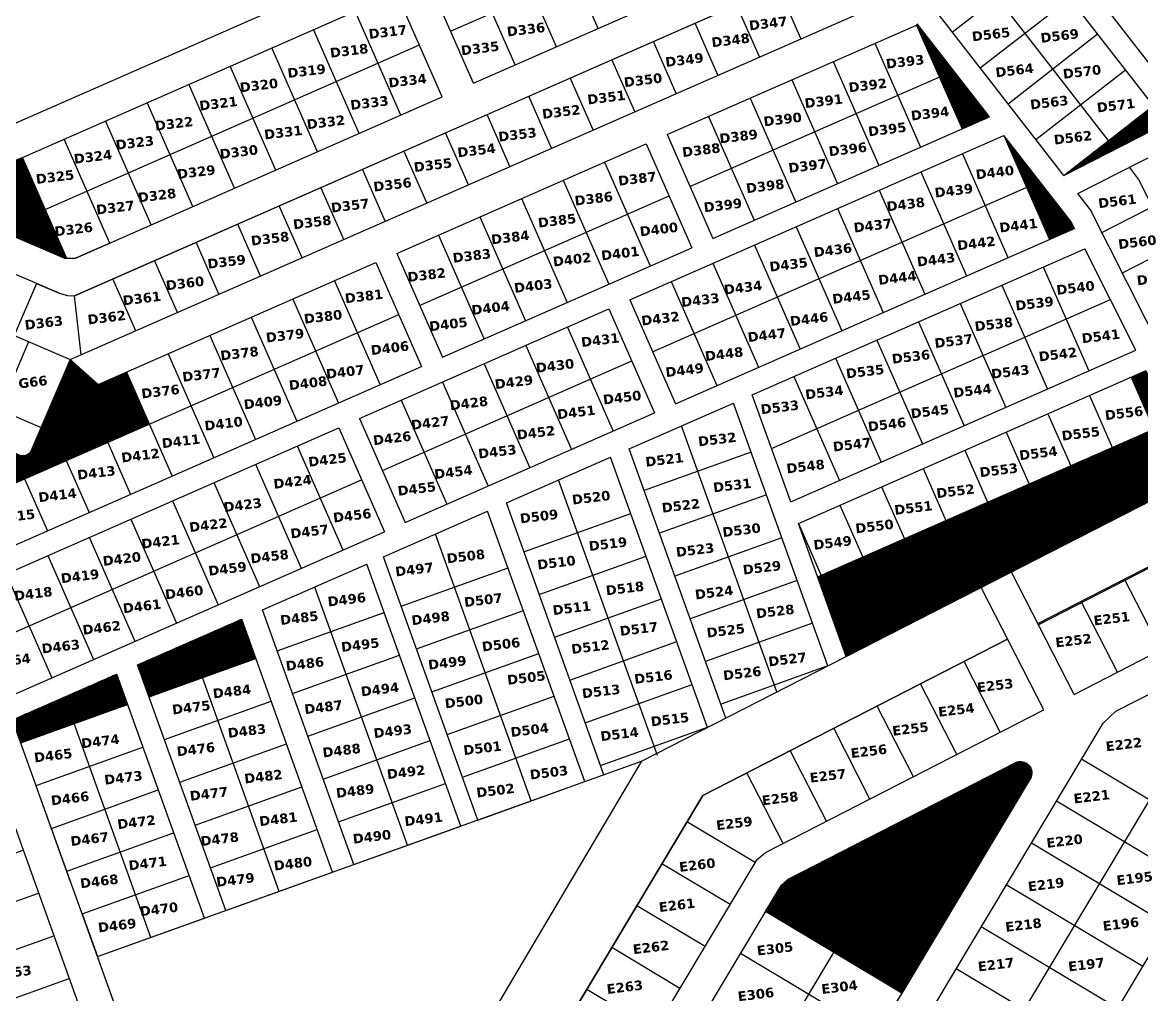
# Model space of a CAD drawing. Header units: millimetres. Extents: x 2359 to 301137, y 976657 to 981112.
# Drawn here: x 299552.7 to 300045.6, y 979248.6 to 979676.7 of the extents above; entities that cross this region are included whole.
import ezdxf

# ---------------------------------------------------------------- set-up
doc = ezdxf.new("R2010")
doc.units = ezdxf.units.MM
doc.header["$MEASUREMENT"] = 0
doc.layers.add('Annotation - Text_Pen_No__86', color=7, linetype='Continuous', lineweight=20, true_color=0x5555ff)
doc.layers.add('DESIGNNN', color=7, linetype='Continuous')
doc.styles.get("Standard").update_dxf_attribs({"font": 'arial.ttf'})
pattern_1 = [(45, (20960.45515, 4365.00687), (-0.088388347648, 0.088388347648), [])]

msp = doc.modelspace()

# ---------------------------------------------------------------- hatches: boundary and pattern name
h = msp.add_hatch()
h.set_pattern_fill('ANSI31', color=3)
h.set_pattern_definition(pattern_1)
h.paths.add_polyline_path([(300000.8317, 979606.58264), (299995.04982, 979604.04286), (300005.10421, 979581.15379), (300016.07833, 979585.97435), (300014.61888, 979588.86643)])
h.paths.add_polyline_path([(300000.8317, 979606.58264), (299984.99543, 979626.93192), (299995.04982, 979604.04286)])
h.paths.add_polyline_path([(299962.82464, 979655.4209), (299956.53435, 979652.65779), (299966.58874, 979629.76873), (299978.66091, 979635.07163)])
h.paths.add_polyline_path([(299946.73292, 979676.09841), (299946.47996, 979675.54686), (299956.53435, 979652.65779), (299962.82464, 979655.4209)])
h.paths.add_polyline_path([(300056.6861, 979632.50543), (300050.82264, 979640.03984), (300031.0931, 979624.68585), (300034.02482, 979620.91864)])
h.paths.add_polyline_path([(300034.02482, 979620.91864), (300031.0931, 979624.68585), (300011.36355, 979609.33186)])
h.paths.add_polyline_path([(299974.92425, 979737.56763), (299963.17786, 979711.95545), (299969.67714, 979703.60403), (299989.40668, 979718.95802)])
h.paths.add_polyline_path([(299991.3692, 979773.42467), (299979.62281, 979747.8125), (299985.7989, 979739.87636), (300005.52844, 979755.23035)])
h = msp.add_hatch()
h.set_pattern_fill('ANSI31', color=3)
h.set_pattern_definition(pattern_1)
h.paths.add_polyline_path([(299552.71326, 979617.26201), (299514.38403, 979600.42527), (299514.39723, 979597.23826), (299557.68558, 979578.64936), (299571.3297, 979572.7903), (299572.2491, 979572.78822)])
h.paths.add_polyline_path([(299608.62061, 979499.83101), (299598.56621, 979522.72007), (299586.00061, 979517.20043), (299573.76885, 979528.2108), (299556.6047, 979488.24028, -0.414213562), (299551.35094, 979486.14314), (299506.79398, 979505.2768, 0.655549809), (299501.45091, 979500.24984), (299516.17868, 979459.22439)])
h.paths.add_polyline_path([(299377.89795, 979560.62736), (299338.18736, 979577.67989), (299348.14364, 979549.94582)])
h.paths.add_polyline_path([(299341.38606, 979568.76962), (299338.18736, 979577.67989), (299329.97415, 979581.20681, 0.313091639), (299325.50397, 979580.29489), (299310.64859, 979564.74965, 0.28413937), (299309.7757, 979560.6346), (299310.7974, 979557.78856)])
h = msp.add_hatch()
h.set_pattern_fill('ANSI31', color=3)
h.set_pattern_definition(pattern_1)
h.paths.add_polyline_path([(299494.6252, 979238.09747), (299491.92168, 979245.62835), (299430.74435, 979223.66623), (299433.44787, 979216.13535)])
h.paths.add_polyline_path([(299419.33002, 979211.06717), (299416.62651, 979218.59805), (299397.63931, 979211.78182), (299390.9109, 979200.86496)])
h.paths.add_polyline_path([(299389.36323, 979198.35385), (299374.09292, 979173.57775), (299395.49894, 979181.26232)])
h.paths.add_polyline_path([(299649.30794, 979413.94223), (299603.41989, 979393.78516), (299608.4564, 979379.75553), (299655.51589, 979396.64947)])
h.paths.add_polyline_path([(299594.24228, 979389.75375), (299548.35424, 979369.59667), (299551.98502, 979359.48281), (299599.04451, 979376.37674)])
h.paths.add_polyline_path([(300047.66012, 979523.39144), (300040.97076, 979520.45303), (300051.02516, 979497.56397), (300058.93933, 979501.0404)])
h = msp.add_hatch()
h.set_pattern_fill('ANSI31', color=3)
h.set_pattern_definition(pattern_1)
h.paths.add_polyline_path([(300071.06865, 979477.00477), (300058.93933, 979501.0404), (299902.94802, 979432.51867), (299915.52793, 979397.47627)])
h.paths.add_polyline_path([(299962.68179, 979431.2795), (300018.44116, 979461.76863), (300011.26805, 979474.88701), (299955.50868, 979444.39788)], flags=24)
h = msp.add_hatch()
h.set_pattern_fill('ANSI31', color=3)
h.set_pattern_definition(pattern_1)
h.paths.add_polyline_path([(299996.5614, 979343.6873, 0.753733936), (299989.98876, 979350.70263), (299889.9643, 979299.41374), (299886.96954, 979296.81286), (299880.00171, 979285.16087), (299940.0793, 979249.2348)])

# ---------------------------------------------------------------- linework, layer by layer
at = {"color": 6}
for p, q in [((299962.23078, 979672.4664), (300001.68987, 979703.17439)), ((299974.51397, 979656.68277), (300013.97307, 979687.39075)), ((299946.47996, 979675.54686), (299966.58874, 979629.76873)), ((299928.16871, 979667.50334), (299948.27749, 979621.72522)), ((299986.79717, 979640.89913), (300026.25626, 979671.60711)), ((299909.85746, 979659.45983), (299929.96625, 979613.6817)), ((299999.08036, 979625.11549), (300038.53945, 979655.82348)), ((299891.54621, 979651.41631), (299911.655, 979605.63819)), ((299873.23496, 979643.3728), (299893.34375, 979597.59467)), ((300011.36355, 979609.33186), (300050.82264, 979640.03984)), ((299854.92371, 979635.32928), (299875.0325, 979589.55116)), ((299827.45683, 979623.26401), (299847.56562, 979577.48588)), ((299836.61246, 979627.28577), (299856.72125, 979581.50764)), ((299984.99543, 979626.93192), (300005.10421, 979581.15379)), ((299966.68418, 979618.8884), (299986.79296, 979573.11028)), ((299809.14558, 979615.22049), (299829.25437, 979569.44237)), ((299948.37293, 979610.84489), (299968.48171, 979565.06676)), ((299790.83433, 979607.17698), (299810.94312, 979561.39885)), ((299772.52308, 979599.13346), (299792.63187, 979553.35534)), ((299930.06168, 979602.80137), (299950.17046, 979557.02325)), ((299911.75043, 979594.75786), (299931.85921, 979548.97973)), ((299754.21183, 979591.08995), (299774.32062, 979545.31182)), ((299893.43918, 979586.71434), (299913.54796, 979540.93622)), ((299735.90059, 979583.04643), (299756.00937, 979537.26831)), ((299875.12793, 979578.67083), (299895.23671, 979532.8927)), ((299717.58934, 979575.00292), (299737.69812, 979529.22479)), ((299708.43371, 979570.98116), (299728.5425, 979525.20304)), ((299856.81668, 979570.62731), (299876.92546, 979524.84919)), ((300002.33811, 979569.01649), (300022.4469, 979523.23837)), ((299690.12246, 979562.93765), (299710.23125, 979517.15952)), ((299838.50543, 979562.5838), (299858.61422, 979516.80567)), ((299984.02686, 979560.97298), (300004.13565, 979515.19485)), ((299671.81121, 979554.89413), (299691.92, 979509.11601)), ((299820.19418, 979554.54028), (299840.30297, 979508.76216)), ((299811.03855, 979550.51853), (299831.14734, 979504.7404)), ((299965.71561, 979552.92946), (299985.8244, 979507.15134)), ((299653.49996, 979546.85062), (299673.60875, 979501.07249)), ((299947.40436, 979544.88595), (299967.51315, 979499.10782)), ((299792.7273, 979542.47501), (299812.83609, 979496.69689)), ((299635.18871, 979538.8071), (299655.2975, 979493.02898)), ((299774.41605, 979534.4315), (299794.52484, 979488.65337)), ((299929.09311, 979536.84243), (299949.2019, 979491.06431)), ((299616.87746, 979530.76359), (299636.98625, 979484.98546)), ((299756.1048, 979526.38798), (299776.21359, 979480.60986)), ((299910.78186, 979528.79892), (299930.89065, 979483.02079)), ((299598.56621, 979522.72007), (299618.675, 979476.94195)), ((299892.47061, 979520.7554), (299912.5794, 979474.97728)), ((300040.97076, 979520.45303), (300051.02516, 979497.56397)), ((299737.79355, 979518.34447), (299757.90234, 979472.56634)), ((299719.4823, 979510.30095), (299739.59109, 979464.52283)), ((300022.65951, 979512.40951), (300032.71391, 979489.52045)), ((299701.17105, 979502.25744), (299721.27984, 979456.47931)), ((300004.34826, 979504.366), (300014.40266, 979481.47694)), ((299692.01543, 979498.23568), (299712.12422, 979452.45756)), ((299986.03701, 979496.32248), (299996.09141, 979473.43342)), ((299590.30936, 979491.78749), (299600.36375, 979468.89843)), ((299673.70418, 979490.19216), (299693.81297, 979444.41404)), ((299673.70418, 979490.19216), (299693.81297, 979444.41404)), ((299873.66068, 979487.46422), (299826.6012, 979470.57029)), ((299967.72576, 979488.27897), (299977.78016, 979465.38991)), ((299571.99811, 979483.74398), (299582.0525, 979460.85492)), ((299655.39293, 979482.14865), (299675.50172, 979436.37053)), ((299949.41451, 979480.23545), (299959.46891, 979457.34639)), ((299553.68686, 979475.70047), (299563.74125, 979452.8114)), ((299637.08168, 979474.10513), (299657.19047, 979428.32701)), ((299931.10326, 979472.19194), (299941.15766, 979449.30288)), ((299618.77043, 979466.06162), (299638.87922, 979420.2835)), ((299880.41826, 979468.64043), (299833.35877, 979451.74649)), ((299773.59154, 979443.61429), (299820.65102, 979460.50823)), ((299912.79201, 979464.14842), (299922.84641, 979441.25936)), ((299600.45918, 979458.01811), (299620.56797, 979412.23998)), ((299894.48076, 979456.10491), (299904.53516, 979433.21585)), ((299582.14793, 979449.97459), (299602.25672, 979404.19647)), ((299887.17583, 979449.81664), (299840.11635, 979432.9227)), ((299563.83668, 979441.93108), (299583.94547, 979396.15295)), ((299780.34912, 979424.7905), (299827.4086, 979441.68443)), ((299719.51678, 979419.62522), (299766.57627, 979436.51916)), ((299545.52543, 979433.88756), (299565.63422, 979388.10944)), ((299893.93341, 979430.99284), (299846.87392, 979414.09891)), ((299787.10669, 979405.9667), (299834.16617, 979422.86064)), ((299664.92778, 979400.02825), (299711.98727, 979416.92219)), ((299726.27436, 979400.80143), (299773.33384, 979417.69536)), ((299900.69098, 979412.16905), (299853.6315, 979395.27511)), ((299793.86427, 979387.14291), (299840.92375, 979404.03685)), ((299608.4564, 979379.75553), (299655.51589, 979396.64947)), ((299671.68536, 979381.20446), (299718.74484, 979398.0984)), ((299733.03193, 979381.97764), (299780.09141, 979398.87157)), ((299907.44856, 979393.34526), (299860.38907, 979376.45132)), ((299800.62184, 979368.31912), (299847.68132, 979385.21305)), ((299615.21398, 979360.93174), (299662.27346, 979377.82567)), ((299678.44293, 979362.38067), (299725.50241, 979379.27461)), ((299739.78951, 979363.15384), (299786.84899, 979380.04778)), ((299551.98502, 979359.48281), (299599.04451, 979376.37674)), ((299807.37941, 979349.49532), (299854.4389, 979366.38926)), ((299558.7426, 979340.65901), (299605.80208, 979357.55295)), ((299621.97155, 979342.10794), (299669.03104, 979359.00188)), ((299685.20051, 979343.55688), (299732.25999, 979360.45081)), ((299746.54708, 979344.33005), (299793.60656, 979361.22399)), ((299753.30466, 979325.50626), (299800.36414, 979342.40019)), ((299565.50017, 979321.83522), (299612.55966, 979338.72916)), ((299628.72913, 979323.28415), (299675.78861, 979340.17809)), ((299691.95808, 979324.73308), (299739.01756, 979341.62702)), ((299698.71566, 979305.90929), (299745.77514, 979322.80323)), ((299572.25775, 979303.01143), (299619.31723, 979319.90536)), ((299635.4867, 979304.46036), (299682.54618, 979321.3543)), ((299579.01532, 979284.18763), (299626.07481, 979301.08157)), ((299642.24428, 979285.63657), (299689.30376, 979302.5305)), ((299585.7729, 979265.36384), (299632.83238, 979282.25778))]:
    msp.add_line(p, q, dxfattribs=at)
for points in [[(300117.62654, 979540.11969), (300074.0442, 979626.48306), (299979.62281, 979747.8125)], [(300056.6861, 979632.50543), (299974.86217, 979737.64741)], [(300034.02482, 979620.91864), (299963.17786, 979711.95545)], [(300011.36355, 979609.33186), (299951.43147, 979686.34328)], [(299978.66091, 979635.07163), (299946.73292, 979676.09841)], [(300011.36355, 979609.33186), (300056.6861, 979632.50543)], [(300016.07833, 979585.97435), (300014.61888, 979588.86643), (299984.99543, 979626.93192)], [(300017.61611, 979601.29746), (300062.93865, 979624.47104)], [(300086.46331, 979524.18582), (300044.33154, 979607.67474), (300040.27738, 979612.88425)], [(300027.78412, 979584.03372), (300072.30301, 979606.79638)], [(300079.97242, 979481.5573), (300023.10821, 979594.24023), (300017.61611, 979601.29746)], [(300036.88906, 979566.22641), (300081.40795, 979588.98907)], [(300043.14843, 979532.33185), (300020.59001, 979577.03394)], [(299891.09386, 979465.53941), (299874.15936, 979512.71189)], [(299907.44856, 979393.34526), (299865.89951, 979509.08361)], [(299885.00586, 979381.87023), (299842.95549, 979499.00508)], [(299854.48379, 979366.2642), (299811.75162, 979485.29827)], [(299862.56317, 979370.39521), (299820.01147, 979488.92654)], [(299832.36459, 979353.88807), (299788.8076, 979475.21973)], [(299800.36414, 979342.40019), (299757.60373, 979461.51292)], [(299808.83485, 979345.4411), (299765.86357, 979465.1412)], [(299915.52793, 979397.47627), (299894.48076, 979456.10491)], [(299776.8344, 979333.95322), (299734.6597, 979451.43439)], [(299753.30466, 979325.50626), (299711.71568, 979441.35585)], [(299745.77514, 979322.80323), (299704.37359, 979438.13072)], [(299722.2454, 979314.35626), (299681.42957, 979428.05218)], [(299698.71566, 979305.90929), (299658.48555, 979417.97365)], [(299689.30376, 979302.5305), (299649.30794, 979413.94223)], [(299642.24428, 979285.63657), (299603.41989, 979393.78516)], [(299632.83238, 979282.25778), (299594.24228, 979389.75375)], [(299665.77402, 979294.08353), (299631.98614, 979388.2025)], [(299560.43199, 979335.95307), (299548.35424, 979369.59667)], [(299609.30264, 979273.81081), (299575.51477, 979367.92978)], [(299573.94714, 979298.30548), (299560.43199, 979335.95307)], [(299585.7729, 979265.36384), (299560.43199, 979335.95307)]]:
    msp.add_lwpolyline(points, dxfattribs=at)
for points in [[(299365.2957, 979617.73337), (299573.76885, 979528.2108)], [(299573.76885, 979528.2108), (299560.94506, 979498.34777)], [(299825.36253, 979351.37439), (300140.63196, 979512.57273)], [(299579.01532, 979284.18763), (299585.7729, 979265.36384)]]:
    msp.add_lwpolyline(points)
at = {"color": 2}
for points in [[(299340.41808, 979593.04651), (299560.94506, 979498.34777)], [(299555.3916, 979536.10236), (299542.56781, 979506.23933)], [(299491.84911, 979290.22513), (299553.02643, 979312.18725)], [(299498.60668, 979271.40134), (299559.78401, 979293.36346)], [(299643.97415, 979103.23936), (299579.01532, 979284.18763)], [(299505.36425, 979252.57755), (299566.54158, 979274.53966)], [(299512.12183, 979233.75375), (299573.29916, 979255.71587)]]:
    msp.add_lwpolyline(points, dxfattribs=at)
msp.add_lwpolyline([(299586.00061, 979517.20043), (299573.76885, 979528.2108), (299556.6047, 979488.24028, -0.414213562), (299551.35094, 979486.14314), (299506.79398, 979505.2768, 0.655549809), (299501.45091, 979500.24984), (299518.19715, 979453.60177)], format="xyb")
at = {"color": 5}
for points in [[(300253.67173, 978698.48697), (300257.21256, 978711.5253), (300254.89966, 978958.01957), (300247.27589, 979207.93716), (300247.27589, 979336.58116), (300173.5827, 979483.42287), (300153.4719, 979490.0609), (300000.16826, 979411.45239)], [(299986.55275, 979405.13078), (299852.32766, 979336.30505), (299720.99397, 979116.68153), (299719.5223, 979102.35198), (299720.67975, 979085.0442), (299855.76472, 978700.64474), (299862.16364, 978682.76119), (299927.49021, 978574.583), (299950.84125, 978567.46436), (300253.67173, 978698.48697)]]:
    msp.add_lwpolyline(points, dxfattribs=at)
at = {"color": 2}
msp.add_lwpolyline([(299518.8794, 979214.92996), (299466.17032, 979361.75555, -0.414213562), (299468.58357, 979366.87182), (299522.23138, 979386.13091, -0.414213562), (299527.34765, 979383.71766), (299580.05673, 979236.89208)], format="xyb", dxfattribs=at)
at = {"color": 252}
msp.add_lwpolyline([(299585.7729, 979265.36384), (299825.36253, 979351.37439)], dxfattribs=at)
msp.add_lwpolyline([(299654.65613, 979073.4838), (299585.7729, 979265.36384), (299825.36253, 979351.37439), (299694.07191, 979129.69996), (299686.612, 979116.60758), (299684.61035, 979100.61546), (299685.24479, 979084.46486)], close=True)
at = {"layer": 'DESIGNNN', "color": 6}
for p, q in [((299741.30234, 979672.79722), (299887.79234, 979737.14534)), ((299751.35673, 979649.90816), (299905.20755, 979717.48964)), ((299575.59632, 979556.31916), (299913.41331, 979704.71078)), ((299514.38403, 979600.42527), (299717.51451, 979689.65365)), ((299836.61246, 979627.28577), (299946.47996, 979675.54686)), ((299946.47996, 979675.54686), (299946.73292, 979676.09841)), ((299562.76765, 979594.37295), (299727.5689, 979666.76458)), ((299846.66685, 979604.3967), (299962.82464, 979655.4209)), ((299575.77324, 979572.78025), (299737.62329, 979643.87552)), ((299856.72125, 979581.50764), (299978.66091, 979635.07163)), ((299717.58934, 979575.00292), (299827.45683, 979623.26401)), ((299820.19418, 979554.54028), (299984.99543, 979626.93192)), ((299830.24857, 979531.65122), (300000.8317, 979606.58264)), ((299727.64373, 979552.11386), (299837.51123, 979600.37495)), ((299840.30297, 979508.76216), (300016.07833, 979585.97435)), ((299737.69812, 979529.22479), (299847.56562, 979577.48588)), ((299874.15936, 979512.71189), (300020.59001, 979577.03394)), ((299586.00061, 979517.20043), (299708.43371, 979570.98116)), ((299882.62661, 979489.12565), (300031.86922, 979554.6829)), ((299701.17105, 979502.25744), (299811.03855, 979550.51853)), ((299516.17868, 979459.22439), (299718.4881, 979548.0921)), ((299891.09386, 979465.53941), (300043.14843, 979532.33185)), ((299524.64593, 979435.63815), (299728.5425, 979525.20304)), ((299711.22545, 979479.36837), (299821.09295, 979527.62946)), ((299894.48076, 979456.10491), (300047.66012, 979523.39144)), ((299721.27984, 979456.47931), (299831.14734, 979504.7404)), ((299820.01147, 979488.92654), (299865.89951, 979509.08361)), ((299902.94802, 979432.51867), (300058.93933, 979501.0404)), ((299528.03283, 979426.20365), (299692.01543, 979498.23568)), ((299765.86357, 979465.1412), (299811.75162, 979485.29827)), ((299536.50008, 979402.61741), (299702.06982, 979475.34662)), ((299711.71568, 979441.35585), (299757.60373, 979461.51292)), ((299544.96734, 979379.03117), (299712.12422, 979452.45756)), ((299658.48555, 979417.97365), (299704.37359, 979438.13072)), ((299603.41989, 979393.78516), (299649.30794, 979413.94223)), ((299548.35424, 979369.59667), (299594.24228, 979389.75375))]:
    msp.add_line(p, q, dxfattribs=at)
at = {"layer": 'DESIGNNN', "color": 7}
msp.add_line((299732.74525, 979712.72737), (299495.52409, 979608.52411), dxfattribs=at)
at = {"layer": 'DESIGNNN', "color": 6}
for points in [[(299942.52585, 979762.87746), (299917.74912, 979708.85356), (299913.41331, 979704.71078), (299575.59632, 979556.31916)], [(299573.76885, 979528.2108), (299935.22385, 979686.9858), (299964.36994, 979750.53678)], [(299806.29048, 979674.0387), (299786.18169, 979719.81683)], [(299787.97923, 979665.99519), (299767.87044, 979711.77331)], [(299769.66798, 979657.95167), (299749.55919, 979703.7298)], [(299751.35673, 979649.90816), (299731.24794, 979695.68628)], [(299895.62251, 979669.59026), (299885.56812, 979692.47933)], [(299737.62329, 979643.87552), (299717.51451, 979689.65365)], [(299877.31126, 979661.54675), (299867.25687, 979684.43581)], [(299719.31204, 979635.83201), (299699.20326, 979681.61013)], [(299701.0008, 979627.78849), (299680.89201, 979673.56662)], [(299859.00001, 979653.50323), (299848.94562, 979676.3923)], [(299840.68876, 979645.45972), (299830.63437, 979668.34878)], [(299682.68955, 979619.74498), (299662.58076, 979665.5231)], [(299822.37751, 979637.4162), (299812.32312, 979660.30527)], [(299568.81601, 979557.5452), (299338.40565, 979656.48806)], [(299664.3783, 979611.70146), (299644.26951, 979657.47959)], [(299646.06705, 979603.65795), (299625.95826, 979649.43607)], [(299804.06626, 979629.37269), (299794.01187, 979652.26175)], [(299785.75501, 979621.32917), (299775.70062, 979644.21824)], [(299627.7558, 979595.61443), (299607.64701, 979641.39256)], [(299609.44455, 979587.57092), (299589.33576, 979633.34904)], [(299767.44376, 979613.28566), (299757.38937, 979636.17472)], [(299749.13251, 979605.24214), (299739.07812, 979628.13121)], [(299591.1333, 979579.5274), (299571.02451, 979625.30553)], [(299730.82126, 979597.19863), (299720.76687, 979620.08769)], [(299572.2491, 979572.78822), (299552.71326, 979617.26201)], [(299712.51001, 979589.15511), (299702.45562, 979612.04418)], [(299694.19876, 979581.1116), (299684.14437, 979604.00066)], [(299591.1333, 979579.5274), (299575.77324, 979572.78025), (299571.3297, 979572.7903), (299514.39723, 979597.23826)], [(299675.88751, 979573.06808), (299665.83312, 979595.95715)], [(299657.57626, 979565.02457), (299647.52187, 979587.91363)], [(299639.26501, 979556.98105), (299629.21062, 979579.87012)], [(299620.95376, 979548.93754), (299610.89937, 979571.8266)], [(299558.93263, 979561.78932), (299549.06818, 979538.81776)], [(299602.64251, 979540.89403), (299592.58812, 979563.78309)], [(299578.53036, 979530.3024), (299575.59632, 979556.31916)]]:
    msp.add_lwpolyline(points, dxfattribs=at)
at = {"layer": 'DESIGNNN', "color": 7}
for points in [[(299557.68558, 979578.64936), (299514.39723, 979597.23826), (299514.38403, 979600.42527), (299552.71326, 979617.26201)], [(299571.3297, 979572.7903), (299514.39723, 979597.23826)], [(299558.93263, 979561.78932), (299568.81601, 979557.5452), (299572.53996, 979556.40208), (299575.59632, 979556.31916), (299592.58812, 979563.78309)], [(299804.04998, 978993.59059), (299768.70256, 979092.37872), (299769.09738, 979099.70047), (299886.96954, 979296.81286), (299889.9643, 979299.41374), (299989.98876, 979350.70263)], [(299940.0793, 979249.2348), (299880.00171, 979285.16087)]]:
    msp.add_lwpolyline(points, dxfattribs=at)
at = {"layer": 'DESIGNNN', "color": 5}
for points in [[(299999.90032, 979411.97492), (300057.78628, 979441.65673)], [(300015.87, 979380.83059), (299988.26473, 979434.66685)], [(300054.13304, 979400.45048), (300038.16336, 979431.59481)], [(299921.15779, 979058.62823), (299875.21621, 979058.21645), (299869.8688, 979061.94677), (299862.11605, 979083.61396), (299862.8214, 979090.81314), (300028.6719, 979368.1576), (300034.28978, 979373.40473), (300141.09975, 979427.75801), (300146.45886, 979425.99709), (300196.48904, 979326.30652), (300197.20146, 979322.52688), (300196.69738, 979226.46198), (300192.53601, 979222.57671), (300094.47186, 979221.61261), (300094.47186, 979221.61261), (300094.47186, 979221.61261)], [(300002.52243, 979373.98644), (299974.90924, 979427.83814)], [(300035.00152, 979390.64053), (300019.03184, 979421.78487)], [(299862.8214, 979090.81314), (300028.6719, 979368.1576), (300034.28978, 979373.40473), (300113.47083, 979413.69825)], [(300015.87, 979380.83059), (300073.75596, 979410.51239)], [(299720.99397, 979116.68153), (299852.32766, 979336.30505), (299986.55275, 979405.13078)], [(299983.39091, 979364.1765), (299967.42123, 979395.32083)], [(299894.71636, 979075.95409), (300055.5873, 979344.97144), (300129.34447, 979382.50486)], [(299964.25939, 979354.36655), (299948.28971, 979385.51089)], [(299794.61088, 978975.44634), (299753.29506, 979090.91481), (299754.04184, 979103.75043), (299876.26999, 979308.14716), (299880.01396, 979311.16857), (300002.52243, 979373.98644)], [(299945.12787, 979344.55661), (299929.1582, 979375.70094)], [(299925.99635, 979334.74667), (299910.02668, 979365.891)], [(299906.86484, 979324.93672), (299890.89516, 979356.08105)], [(300049.1985, 979334.28773), (300019.1597, 979352.25077)], [(299848.33809, 979077.59587), (299845.90403, 979084.39852), (299846.207, 979092.2563), (299996.5614, 979343.6873)], [(299887.73332, 979315.12678), (299871.76364, 979346.27111)], [(299894.71636, 979075.95409), (300055.5873, 979344.97144)], [(300068.20286, 979297.87229), (300008.12527, 979333.79836)], [(299875.42066, 979306.72686), (299845.38186, 979324.6899)], [(299927.21055, 979062.09709), (300085.6261, 979327.0084)], [(300057.16842, 979279.41988), (299997.09083, 979315.34596)], [(299864.38622, 979288.27446), (299834.34743, 979306.2375)], [(299769.09738, 979099.70047), (299886.96954, 979296.81286)], [(300046.13398, 979260.96748), (299986.05639, 979296.89356)], [(299853.35178, 979269.82205), (299823.31299, 979287.78509)], [(300035.09954, 979242.51508), (299975.02195, 979278.44116)], [(299842.31734, 979251.36965), (299812.27855, 979269.33269)], [(299810.73056, 979101.12621), (299910.04051, 979267.19783)], [(299929.04487, 979230.78239), (299868.96728, 979266.70847)], [(299846.207, 979092.2563), (299947.04713, 979260.88678)], [(300024.0651, 979224.06267), (299963.98751, 979259.98875)], [(299831.28291, 979232.91725), (299801.24411, 979250.88029)]]:
    msp.add_lwpolyline(points, dxfattribs=at)
msp.add_lwpolyline([(299940.0793, 979249.2348), (299880.00171, 979285.16087), (299886.96954, 979296.81286), (299889.9643, 979299.41374), (299989.98876, 979350.70263, -0.753733936), (299996.5614, 979343.6873)], format="xyb", close=True, dxfattribs=at)

# ---------------------------------------------------------------- texts
at = {"layer": 'Annotation - Text_Pen_No__86', "color": 7, "linetype": 'Continuous', "lineweight": 20, "char_height": 4.2341379, "attachment_point": 2, "rotation": 7.0324342}
for s, insert in [('\\A1;{\\fVerdana|b1|i0|c0|p34;D347}', (299880.88973, 979678.40922)), ('\\A1;{\\fVerdana|b1|i0|c0|p34;D317}', (299713.35173, 979674.66669)), ('\\A1;{\\fVerdana|b1|i0|c0|p34;D336}', (299774.22775, 979675.73013)), ('\\A1;{\\fVerdana|b1|i0|c0|p34;D565}', (299979.04098, 979673.56909)), ('\\A1;{\\fVerdana|b1|i0|c0|p34;D569}', (300009.27383, 979672.92085)), ('\\A1;{\\fVerdana|b1|i0|c0|p34;D335}', (299754.00673, 979667.43545)), ('\\A1;{\\fVerdana|b1|i0|c0|p34;D348}', (299864.35802, 979670.99706)), ('\\A1;{\\fVerdana|b1|i0|c0|p34;D318}', (299696.32347, 979666.37203)), ('\\A1;{\\fVerdana|b1|i0|c0|p34;D349}', (299844.01129, 979662.31422)), ('\\A1;{\\fVerdana|b1|i0|c0|p34;D393}', (299941.207, 979661.54969)), ('\\A1;{\\fVerdana|b1|i0|c0|p34;D319}', (299677.59243, 979657.4393)), ('\\A1;{\\fVerdana|b1|i0|c0|p34;D564}', (299989.42135, 979657.75165)), ('\\A1;{\\fVerdana|b1|i0|c0|p34;D570}', (300019.12885, 979657.08846)), ('\\A1;{\\fVerdana|b1|i0|c0|p34;D334}', (299722.07874, 979653.18563)), ('\\A1;{\\fVerdana|b1|i0|c0|p34;D350}', (299825.78405, 979653.41962)), ('\\A1;{\\fVerdana|b1|i0|c0|p34;D320}', (299656.60222, 979651.12749)), ('\\A1;{\\fVerdana|b1|i0|c0|p34;D392}', (299924.74872, 979651.1344)), ('\\A1;{\\fVerdana|b1|i0|c0|p34;D321}', (299638.78237, 979643.09485)), ('\\A1;{\\fVerdana|b1|i0|c0|p34;D333}', (299705.26332, 979643.40217)), ('\\A1;{\\fVerdana|b1|i0|c0|p34;D351}', (299809.67623, 979645.79569)), ('\\A1;{\\fVerdana|b1|i0|c0|p34;D391}', (299905.36449, 979644.19085)), ('\\A1;{\\fVerdana|b1|i0|c0|p34;D563}', (300004.68928, 979643.56213)), ('\\A1;{\\fVerdana|b1|i0|c0|p34;D571}', (300034.08412, 979642.27391)), ('\\A1;{\\fVerdana|b1|i0|c0|p34;D352}', (299789.75345, 979639.44239)), ('\\A1;{\\fVerdana|b1|i0|c0|p34;D394}', (299952.17925, 979638.70911)), ('\\A1;{\\fVerdana|b1|i0|c0|p34;D322}', (299619.22066, 979634.25893)), ('\\A1;{\\fVerdana|b1|i0|c0|p34;D332}', (299686.10654, 979634.8948)), ('\\A1;{\\fVerdana|b1|i0|c0|p34;D390}', (299887.26032, 979636.15096)), ('\\A1;{\\fVerdana|b1|i0|c0|p34;D331}', (299667.32098, 979630.37647)), ('\\A1;{\\fVerdana|b1|i0|c0|p34;D353}', (299770.46647, 979629.42595)), ('\\A1;{\\fVerdana|b1|i0|c0|p34;D389}', (299867.87609, 979628.65925)), ('\\A1;{\\fVerdana|b1|i0|c0|p34;D395}', (299933.34362, 979631.76558)), ('\\A1;{\\fVerdana|b1|i0|c0|p34;D562}', (300015.1322, 979628.10347)), ('\\A1;{\\fVerdana|b1|i0|c0|p34;D323}', (299601.93671, 979625.82463)), ('\\A1;{\\fVerdana|b1|i0|c0|p34;D354}', (299752.45111, 979622.50029)), ('\\A1;{\\fVerdana|b1|i0|c0|p34;D388}', (299851.41781, 979622.62935)), ('\\A1;{\\fVerdana|b1|i0|c0|p34;D396}', (299915.97096, 979622.99479)), ('\\A1;{\\fVerdana|b1|i0|c0|p34;D324}', (299583.5101, 979619.68574)), ('\\A1;{\\fVerdana|b1|i0|c0|p34;D330}', (299647.75928, 979621.80831)), ('\\A1;{\\fVerdana|b1|i0|c0|p34;D329}', (299629.00151, 979612.97239)), ('\\A1;{\\fVerdana|b1|i0|c0|p34;D355}', (299733.23571, 979616.03684)), ('\\A1;{\\fVerdana|b1|i0|c0|p34;D397}', (299898.23252, 979615.6858)), ('\\A1;{\\fVerdana|b1|i0|c0|p34;D440}', (299980.73847, 979612.79974)), ('\\A1;{\\fVerdana|b1|i0|c0|p34;D325}', (299566.78918, 979610.79297)), ('\\A1;{\\fVerdana|b1|i0|c0|p34;D356}', (299715.42911, 979607.4218)), ('\\A1;{\\fVerdana|b1|i0|c0|p34;D387}', (299823.25576, 979610.02134)), ('\\A1;{\\fVerdana|b1|i0|c0|p34;D328}', (299611.71757, 979602.66383)), ('\\A1;{\\fVerdana|b1|i0|c0|p34;D398}', (299879.5798, 979606.73231)), ('\\A1;{\\fVerdana|b1|i0|c0|p34;D439}', (299962.65249, 979604.79155)), ('\\A1;{\\fVerdana|b1|i0|c0|p34;D357}', (299696.76601, 979598.18323)), ('\\A1;{\\fVerdana|b1|i0|c0|p34;D386}', (299804.0544, 979601.25057)), ('\\A1;{\\fVerdana|b1|i0|c0|p34;D399}', (299860.92704, 979598.32696)), ('\\A1;{\\fVerdana|b1|i0|c0|p34;D438}', (299941.49485, 979598.72528)), ('\\A1;{\\fVerdana|b1|i0|c0|p34;D561}', (300034.67684, 979600.11313)), ('\\A1;{\\fVerdana|b1|i0|c0|p34;D327}', (299593.35389, 979597.31906)), ('\\A1;{\\fVerdana|b1|i0|c0|p34;D326}', (299575.0148, 979587.75259)), ('\\A1;{\\fVerdana|b1|i0|c0|p34;D358}', (299680.07192, 979590.82656)), ('\\A1;{\\fVerdana|b1|i0|c0|p34;D385}', (299787.90947, 979591.54658)), ('\\A1;{\\fVerdana|b1|i0|c0|p34;D400}', (299832.76504, 979587.72894)), ('\\A1;{\\fVerdana|b1|i0|c0|p34;D437}', (299926.974, 979589.39908)), ('\\A1;{\\fVerdana|b1|i0|c0|p34;D441}', (299991.16449, 979589.41298)), ('\\A1;{\\fVerdana|b1|i0|c0|p34;D358}', (299661.50416, 979583.6351)), ('\\A1;{\\fVerdana|b1|i0|c0|p34;D384}', (299767.29616, 979584.19056)), ('\\A1;{\\fVerdana|b1|i0|c0|p34;D436}', (299909.40383, 979578.58163)), ('\\A1;{\\fVerdana|b1|i0|c0|p34;D442}', (299972.5727, 979581.57318)), ('\\A1;{\\fVerdana|b1|i0|c0|p34;D560}', (300043.48391, 979582.10369)), ('\\A1;{\\fVerdana|b1|i0|c0|p34;D359}', (299642.36843, 979573.46463)), ('\\A1;{\\fVerdana|b1|i0|c0|p34;D383}', (299750.36386, 979576.09893)), ('\\A1;{\\fVerdana|b1|i0|c0|p34;D402}', (299794.53518, 979574.44382)), ('\\A1;{\\fVerdana|b1|i0|c0|p34;D401}', (299815.75812, 979577.13092)), ('\\A1;{\\fVerdana|b1|i0|c0|p34;D443}', (299954.84599, 979574.39844)), ('\\A1;{\\fVerdana|b1|i0|c0|p34;D435}', (299889.88137, 979572.19755)), ('\\A1;{\\fVerdana|b1|i0|c0|p34;D360}', (299624.04703, 979563.97218)), ('\\A1;{\\fVerdana|b1|i0|c0|p34;D382}', (299730.48678, 979567.63949)), ('\\A1;{\\fVerdana|b1|i0|c0|p34;D444}', (299937.80011, 979566.34547)), ('\\A1;{\\fVerdana|b1|i0|c0|p34;D559}', (300051.67653, 979566.14079)), ('\\A1;{\\fVerdana|b1|i0|c0|p34;D381}', (299702.87973, 979558.26056)), ('\\A1;{\\fVerdana|b1|i0|c0|p34;D403}', (299777.41877, 979562.85807)), ('\\A1;{\\fVerdana|b1|i0|c0|p34;D434}', (299869.82654, 979562.08942)), ('\\A1;{\\fVerdana|b1|i0|c0|p34;D445}', (299917.56775, 979558.0107)), ('\\A1;{\\fVerdana|b1|i0|c0|p34;D540}', (300016.2605, 979561.96333)), ('\\A1;{\\fVerdana|b1|i0|c0|p34;D361}', (299605.04705, 979557.32749)), ('\\A1;{\\fVerdana|b1|i0|c0|p34;D404}', (299758.64597, 979553.11135)), ('\\A1;{\\fVerdana|b1|i0|c0|p34;D433}', (299851.01398, 979556.59202)), ('\\A1;{\\fVerdana|b1|i0|c0|p34;D539}', (299998.20433, 979555.07236)), ('\\A1;{\\fVerdana|b1|i0|c0|p34;D362}', (299589.57565, 979548.91991)), ('\\A1;{\\fVerdana|b1|i0|c0|p34;D380}', (299684.8431, 979549.24942)), ('\\A1;{\\fVerdana|b1|i0|c0|p34;D432}', (299833.4438, 979548.43458)), ('\\A1;{\\fVerdana|b1|i0|c0|p34;D446}', (299898.93267, 979548.25725)), ('\\A1;{\\fVerdana|b1|i0|c0|p34;D363}', (299561.86546, 979546.55702)), ('\\A1;{\\fVerdana|b1|i0|c0|p34;D405}', (299740.0572, 979545.93921)), ('\\A1;{\\fVerdana|b1|i0|c0|p34;D538}', (299980.27353, 979545.92617)), ('\\A1;{\\fVerdana|b1|i0|c0|p34;D379}', (299668.09478, 979540.97391)), ('\\A1;{\\fVerdana|b1|i0|c0|p34;D431}', (299806.9249, 979538.9956)), ('\\A1;{\\fVerdana|b1|i0|c0|p34;D447}', (299880.29764, 979541.16382)), ('\\A1;{\\fVerdana|b1|i0|c0|p34;D537}', (299962.59354, 979538.53403)), ('\\A1;{\\fVerdana|b1|i0|c0|p34;D541}', (300027.42023, 979540.66397)), ('\\A1;{\\fVerdana|b1|i0|c0|p34;D406}', (299714.29065, 979535.45689)), ('\\A1;{\\fVerdana|b1|i0|c0|p34;D378}', (299648.03366, 979533.06617)), ('\\A1;{\\fVerdana|b1|i0|c0|p34;D448}', (299861.48508, 979532.82905)), ('\\A1;{\\fVerdana|b1|i0|c0|p34;D536}', (299943.78496, 979531.64306)), ('\\A1;{\\fVerdana|b1|i0|c0|p34;D542}', (300008.48628, 979532.64538)), ('\\A1;{\\fVerdana|b1|i0|c0|p34;D377}', (299631.28539, 979523.68724)), ('\\A1;{\\fVerdana|b1|i0|c0|p34;D407}', (299694.59756, 979524.97454)), ('\\A1;{\\fVerdana|b1|i0|c0|p34;D430}', (299787.01588, 979527.66752)), ('\\A1;{\\fVerdana|b1|i0|c0|p34;D449}', (299844.09238, 979525.73564)), ('\\A1;{\\fVerdana|b1|i0|c0|p34;D535}', (299923.58724, 979525.15292)), ('\\A1;{\\fVerdana|b1|i0|c0|p34;D543}', (299987.54615, 979525.00267)), ('\\A1;{\\fVerdana|b1|i0|c0|p34;G66}', (299557.05849, 979520.49057)), ('\\A1;{\\fVerdana|b1|i0|c0|p34;D408}', (299678.21739, 979520.00922)), ('\\A1;{\\fVerdana|b1|i0|c0|p34;D429}', (299768.90418, 979520.48388)), ('\\A1;{\\fVerdana|b1|i0|c0|p34;D376}', (299613.24876, 979516.33122)), ('\\A1;{\\fVerdana|b1|i0|c0|p34;D450}', (299816.58347, 979513.67683)), ('\\A1;{\\fVerdana|b1|i0|c0|p34;D534}', (299905.62501, 979515.92552)), ('\\A1;{\\fVerdana|b1|i0|c0|p34;D544}', (299970.88587, 979516.69208)), ('\\A1;{\\fVerdana|b1|i0|c0|p34;D409}', (299658.34031, 979511.5498)), ('\\A1;{\\fVerdana|b1|i0|c0|p34;D428}', (299749.07899, 979511.13476)), ('\\A1;{\\fVerdana|b1|i0|c0|p34;D533}', (299886.03371, 979509.40684)), ('\\A1;{\\fVerdana|b1|i0|c0|p34;D451}', (299796.40899, 979507.19146)), ('\\A1;{\\fVerdana|b1|i0|c0|p34;D545}', (299952.10155, 979507.55243)), ('\\A1;{\\fVerdana|b1|i0|c0|p34;D556}', (300037.63065, 979506.7955)), ('\\A1;{\\fVerdana|b1|i0|c0|p34;D410}', (299641.03986, 979502.17087)), ('\\A1;{\\fVerdana|b1|i0|c0|p34;D427}', (299732.04898, 979502.52405)), ('\\A1;{\\fVerdana|b1|i0|c0|p34;D546}', (299933.24716, 979501.81533)), ('\\A1;{\\fVerdana|b1|i0|c0|p34;D411}', (299622.26705, 979494.44703)), ('\\A1;{\\fVerdana|b1|i0|c0|p34;D426}', (299715.29258, 979495.75847)), ('\\A1;{\\fVerdana|b1|i0|c0|p34;D452}', (299778.618, 979498.19331)), ('\\A1;{\\fVerdana|b1|i0|c0|p34;D532}', (299858.45249, 979495.25273)), ('\\A1;{\\fVerdana|b1|i0|c0|p34;D555}', (300018.57925, 979497.785)), ('\\A1;{\\fVerdana|b1|i0|c0|p34;D453}', (299761.59574, 979489.85357)), ('\\A1;{\\fVerdana|b1|i0|c0|p34;D547}', (299917.82883, 979492.94225)), ('\\A1;{\\fVerdana|b1|i0|c0|p34;D554}', (299999.90885, 979489.15524)), ('\\A1;{\\fVerdana|b1|i0|c0|p34;D412}', (299604.42384, 979488.15272)), ('\\A1;{\\fVerdana|b1|i0|c0|p34;D425}', (299686.78355, 979486.28171)), ('\\A1;{\\fVerdana|b1|i0|c0|p34;D521}', (299835.24919, 979486.29053)), ('\\A1;{\\fVerdana|b1|i0|c0|p34;D413}', (299584.99963, 979480.53807)), ('\\A1;{\\fVerdana|b1|i0|c0|p34;D454}', (299742.26727, 979480.85542)), ('\\A1;{\\fVerdana|b1|i0|c0|p34;D548}', (299897.37024, 979483.32345)), ('\\A1;{\\fVerdana|b1|i0|c0|p34;D553}', (299982.45197, 979481.69594)), ('\\A1;{\\fVerdana|b1|i0|c0|p34;D424}', (299671.4255, 979476.57171)), ('\\A1;{\\fVerdana|b1|i0|c0|p34;D531}', (299865.08201, 979474.99034)), ('\\A1;{\\fVerdana|b1|i0|c0|p34;D414}', (299567.89895, 979470.64935)), ('\\A1;{\\fVerdana|b1|i0|c0|p34;D455}', (299726.12363, 979473.50326)), ('\\A1;{\\fVerdana|b1|i0|c0|p34;D520}', (299802.92088, 979469.60715)), ('\\A1;{\\fVerdana|b1|i0|c0|p34;D552}', (299963.38934, 979472.44884)), ('\\A1;{\\fVerdana|b1|i0|c0|p34;D423}', (299649.43888, 979466.34977)), ('\\A1;{\\fVerdana|b1|i0|c0|p34;D522}', (299842.46364, 979466.02811)), ('\\A1;{\\fVerdana|b1|i0|c0|p34;D551}', (299944.88042, 979465.09858)), ('\\A1;{\\fVerdana|b1|i0|c0|p34;D415}', (299549.56115, 979461.41504)), ('\\A1;{\\fVerdana|b1|i0|c0|p34;D456}', (299697.69618, 979461.71126)), ('\\A1;{\\fVerdana|b1|i0|c0|p34;D509}', (299779.97024, 979461.35635)), ('\\A1;{\\fVerdana|b1|i0|c0|p34;D422}', (299634.32473, 979457.50426)), ('\\A1;{\\fVerdana|b1|i0|c0|p34;D457}', (299678.91147, 979454.69958)), ('\\A1;{\\fVerdana|b1|i0|c0|p34;D530}', (299869.17675, 979455.31242)), ('\\A1;{\\fVerdana|b1|i0|c0|p34;D550}', (299927.71617, 979456.95797)), ('\\A1;{\\fVerdana|b1|i0|c0|p34;D421}', (299613.27292, 979450.16894)), ('\\A1;{\\fVerdana|b1|i0|c0|p34;D549}', (299909.27529, 979449.69859)), ('\\A1;{\\fVerdana|b1|i0|c0|p34;D519}', (299810.32213, 979449.1766)), ('\\A1;{\\fVerdana|b1|i0|c0|p34;D523}', (299848.70319, 979446.54504)), ('\\A1;{\\fVerdana|b1|i0|c0|p34;D420}', (299596.21552, 979442.61788)), ('\\A1;{\\fVerdana|b1|i0|c0|p34;D458}', (299661.31429, 979443.69661)), ('\\A1;{\\fVerdana|b1|i0|c0|p34;D508}', (299747.73998, 979443.74367)), ('\\A1;{\\fVerdana|b1|i0|c0|p34;D510}', (299787.63896, 979440.97856)), ('\\A1;{\\fVerdana|b1|i0|c0|p34;D419}', (299577.79609, 979435.00843)), ('\\A1;{\\fVerdana|b1|i0|c0|p34;D459}', (299642.76713, 979438.29488)), ('\\A1;{\\fVerdana|b1|i0|c0|p34;D497}', (299725.0754, 979437.95433)), ('\\A1;{\\fVerdana|b1|i0|c0|p34;D529}', (299878.14608, 979438.75181)), ('\\A1;{\\fVerdana|b1|i0|c0|p34;D418}', (299557.20069, 979427.29129)), ('\\A1;{\\fVerdana|b1|i0|c0|p34;D460}', (299623.68114, 979427.90811)), ('\\A1;{\\fVerdana|b1|i0|c0|p34;D518}', (299817.80276, 979429.64598)), ('\\A1;{\\fVerdana|b1|i0|c0|p34;D524}', (299857.08759, 979427.84127)), ('\\A1;{\\fVerdana|b1|i0|c0|p34;D461}', (299605.10642, 979421.7782)), ('\\A1;{\\fVerdana|b1|i0|c0|p34;D496}', (299695.29912, 979424.73483)), ('\\A1;{\\fVerdana|b1|i0|c0|p34;D507}', (299755.40842, 979424.50262)), ('\\A1;{\\fVerdana|b1|i0|c0|p34;D511}', (299794.39566, 979420.96572)), ('\\A1;{\\fVerdana|b1|i0|c0|p34;D485}', (299674.36421, 979416.58483)), ('\\A1;{\\fVerdana|b1|i0|c0|p34;D498}', (299732.23264, 979416.49969)), ('\\A1;{\\fVerdana|b1|i0|c0|p34;D528}', (299883.98811, 979419.50839)), ('\\A1;{\\fVerdana|b1|i0|c0|p34;E251}', (300032.23093, 979416.35368)), ('\\A1;{\\fVerdana|b1|i0|c0|p34;D462}', (299587.34293, 979412.28576)), ('\\A1;{\\fVerdana|b1|i0|c0|p34;D517}', (299823.95618, 979411.8032)), ('\\A1;{\\fVerdana|b1|i0|c0|p34;D525}', (299862.21714, 979411.02816)), ('\\A1;{\\fVerdana|b1|i0|c0|p34;E252}', (300015.37425, 979406.65605)), ('\\A1;{\\fVerdana|b1|i0|c0|p34;D463}', (299569.32197, 979404.03272)), ('\\A1;{\\fVerdana|b1|i0|c0|p34;D495}', (299701.2179, 979404.75073)), ('\\A1;{\\fVerdana|b1|i0|c0|p34;D506}', (299763.24732, 979404.921)), ('\\A1;{\\fVerdana|b1|i0|c0|p34;D512}', (299802.60024, 979403.8463)), ('\\A1;{\\fVerdana|b1|i0|c0|p34;D464}', (299547.65385, 979397.92332)), ('\\A1;{\\fVerdana|b1|i0|c0|p34;D486}', (299676.84925, 979396.40725)), ('\\A1;{\\fVerdana|b1|i0|c0|p34;D499}', (299739.56028, 979396.91808)), ('\\A1;{\\fVerdana|b1|i0|c0|p34;D527}', (299889.40013, 979398.36923)), ('\\A1;{\\fVerdana|b1|i0|c0|p34;D516}', (299830.33266, 979390.65309)), ('\\A1;{\\fVerdana|b1|i0|c0|p34;D526}', (299869.47409, 979392.22411)), ('\\A1;{\\fVerdana|b1|i0|c0|p34;D505}', (299774.36917, 979390.25976)), ('\\A1;{\\fVerdana|b1|i0|c0|p34;E253}', (299980.88771, 979386.89503)), ('\\A1;{\\fVerdana|b1|i0|c0|p34;D484}', (299644.72902, 979384.2566)), ('\\A1;{\\fVerdana|b1|i0|c0|p34;D494}', (299709.90886, 979385.16911)), ('\\A1;{\\fVerdana|b1|i0|c0|p34;D513}', (299807.31498, 979384.30432)), ('\\A1;{\\fVerdana|b1|i0|c0|p34;D475}', (299626.7848, 979377.1933)), ('\\A1;{\\fVerdana|b1|i0|c0|p34;D487}', (299685.02896, 979377.33648)), ('\\A1;{\\fVerdana|b1|i0|c0|p34;D500}', (299746.88791, 979379.8906)), ('\\A1;{\\fVerdana|b1|i0|c0|p34;E254}', (299963.75822, 979376.11835)), ('\\A1;{\\fVerdana|b1|i0|c0|p34;D515}', (299837.61948, 979371.94779)), ('\\A1;{\\fVerdana|b1|i0|c0|p34;D483}', (299651.31296, 979366.8768)), ('\\A1;{\\fVerdana|b1|i0|c0|p34;D493}', (299715.53238, 979366.77944)), ('\\A1;{\\fVerdana|b1|i0|c0|p34;D504}', (299775.85767, 979367.29026)), ('\\A1;{\\fVerdana|b1|i0|c0|p34;E255}', (299943.53124, 979367.76285)), ('\\A1;{\\fVerdana|b1|i0|c0|p34;D474}', (299586.77059, 979362.31855)), ('\\A1;{\\fVerdana|b1|i0|c0|p34;D514}', (299815.44533, 979365.45751)), ('\\A1;{\\fVerdana|b1|i0|c0|p34;E222}', (300037.56868, 979360.92207)), ('\\A1;{\\fVerdana|b1|i0|c0|p34;D465}', (299565.98862, 979356.07204)), ('\\A1;{\\fVerdana|b1|i0|c0|p34;D476}', (299628.8414, 979358.77322)), ('\\A1;{\\fVerdana|b1|i0|c0|p34;D488}', (299693.0382, 979358.26569)), ('\\A1;{\\fVerdana|b1|i0|c0|p34;D501}', (299755.06762, 979359.28734)), ('\\A1;{\\fVerdana|b1|i0|c0|p34;E256}', (299925.25055, 979357.93691)), ('\\A1;{\\fVerdana|b1|i0|c0|p34;D473}', (299596.90813, 979346.28021)), ('\\A1;{\\fVerdana|b1|i0|c0|p34;D482}', (299658.57816, 979346.78668)), ('\\A1;{\\fVerdana|b1|i0|c0|p34;D492}', (299721.40466, 979348.72927)), ('\\A1;{\\fVerdana|b1|i0|c0|p34;D503}', (299784.33947, 979348.54098)), ('\\A1;{\\fVerdana|b1|i0|c0|p34;E257}', (299907.2144, 979347.13626)), ('\\A1;{\\fVerdana|b1|i0|c0|p34;D466}', (299573.42282, 979337.16367)), ('\\A1;{\\fVerdana|b1|i0|c0|p34;D477}', (299634.58597, 979339.18957)), ('\\A1;{\\fVerdana|b1|i0|c0|p34;D489}', (299698.98173, 979340.44505)), ('\\A1;{\\fVerdana|b1|i0|c0|p34;D502}', (299760.786, 979340.63331)), ('\\A1;{\\fVerdana|b1|i0|c0|p34;E258}', (299886.16756, 979337.15124)), ('\\A1;{\\fVerdana|b1|i0|c0|p34;E221}', (300023.41566, 979337.93697)), ('\\A1;{\\fVerdana|b1|i0|c0|p34;D472}', (299602.65275, 979326.69654)), ('\\A1;{\\fVerdana|b1|i0|c0|p34;D481}', (299665.16755, 979328.04716)), ('\\A1;{\\fVerdana|b1|i0|c0|p34;D491}', (299729.13014, 979328.01872)), ('\\A1;{\\fVerdana|b1|i0|c0|p34;E259}', (299865.99572, 979326.19155)), ('\\A1;{\\fVerdana|b1|i0|c0|p34;D478}', (299639.31683, 979319.26827)), ('\\A1;{\\fVerdana|b1|i0|c0|p34;D490}', (299706.36558, 979320.28265)), ('\\A1;{\\fVerdana|b1|i0|c0|p34;E220}', (300011.4589, 979318.38695)), ('\\A1;{\\fVerdana|b1|i0|c0|p34;D471}', (299607.62992, 979308.56607)), ('\\A1;{\\fVerdana|b1|i0|c0|p34;D480}', (299671.58799, 979308.46349)), ('\\A1;{\\fVerdana|b1|i0|c0|p34;E260}', (299849.669, 979307.84886)), ('\\A1;{\\fVerdana|b1|i0|c0|p34;E195}', (300042.30188, 979301.95952)), ('\\A1;{\\fVerdana|b1|i0|c0|p34;D468}', (299586.26966, 979300.68062)), ('\\A1;{\\fVerdana|b1|i0|c0|p34;D479}', (299646.24679, 979301.31146)), ('\\A1;{\\fVerdana|b1|i0|c0|p34;E219}', (300003.30659, 979299.24423)), ('\\A1;{\\fVerdana|b1|i0|c0|p34;D470}', (299612.57543, 979288.37931)), ('\\A1;{\\fVerdana|b1|i0|c0|p34;E261}', (299840.73734, 979290.15637)), ('\\A1;{\\fVerdana|b1|i0|c0|p34;D469}', (299594.16139, 979281.22986)), ('\\A1;{\\fVerdana|b1|i0|c0|p34;E218}', (299993.33724, 979281.43155)), ('\\A1;{\\fVerdana|b1|i0|c0|p34;E196}', (300036.25604, 979281.84667)), ('\\A1;{\\fVerdana|b1|i0|c0|p34;E262}', (299829.29857, 979271.60273)), ('\\A1;{\\fVerdana|b1|i0|c0|p34;E305}', (299883.91714, 979270.99618)), ('\\A1;{\\fVerdana|b1|i0|c0|p34;E217}', (299981.24165, 979263.99761)), ('\\A1;{\\fVerdana|b1|i0|c0|p34;E197}', (300021.03409, 979263.99761)), ('\\A1;{\\fVerdana|b1|i0|c0|p34;G53}', (299550.10592, 979260.82096)), ('\\A1;{\\fVerdana|b1|i0|c0|p34;E263}', (299817.77082, 979254.06911)), ('\\A1;{\\fVerdana|b1|i0|c0|p34;E304}', (299912.30624, 979254.08037)), ('\\A1;{\\fVerdana|b1|i0|c0|p34;E306}', (299875.49585, 979250.87068))]:
    msp.add_mtext(s, dxfattribs=dict(at, insert=insert))
at = {"layer": 'Annotation - Text_Pen_No__86', "color": 7, "linetype": 'Continuous', "lineweight": 20, "insert": (299582.03972, 979319.26827), "char_height": 4.2341379, "width": 1.9876921, "attachment_point": 2, "rotation": 7.0324342}
msp.add_mtext('\\A1;{\\fVerdana|b1|i0|c0|p34;D467}', dxfattribs=at)
at = {"layer": 'DESIGNNN', "color": 7, "insert": (299887.64192, 979402.0843), "char_height": 6.1704337, "attachment_point": 1, "rotation": 28.6697637}
msp.add_mtext_dynamic_manual_height_columns('\\pxqc;{\\fCalibri|b0|i0|c0|p34;RECREATIONAL}', width=223.9749892, gutter_width=3085.21686, heights=[0], dxfattribs=at)

doc.saveas('drawing.dxf')
